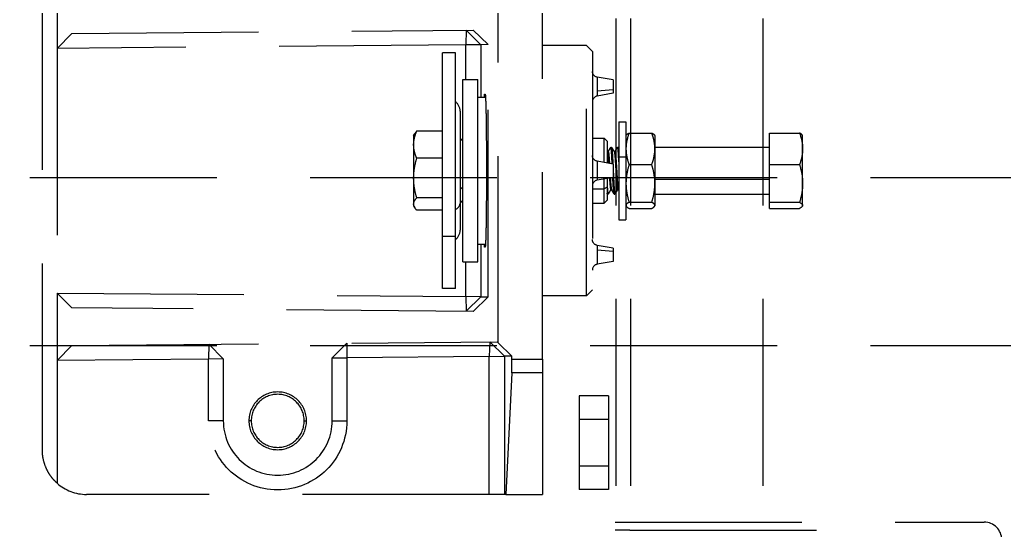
# Model space of a CAD drawing. Extents: x -32000 to 416743, y -254124 to 144214.
# Drawn here: x 256339.9 to 256674.6, y 64388 to 64561.5 of the extents above; entities that cross this region are included whole.
import ezdxf

# ---------------------------------------------------------------- set-up
doc = ezdxf.new("R2010")
doc.units = 0
doc.header["$LTSCALE"] = 10
doc.linetypes.add('XFM1Q40$0$HIDDEN', pattern=[9.525, 6.35, -3.175])
doc.layers.add('XFM1Q40$0$M-EQPM-MAU', color=22, linetype='Continuous')

# ---------------------------------------------------------------- blocks, each defined once
blk = doc.blocks.new('XFM1Q40')
at = {"color": 252, "linetype": 'XFM1Q40$0$HIDDEN'}
for p, q in [((256347.59, 64415.17, -19.5), (256347.59, 64595.17, -19.5)), ((256352.59, 64574.61, -14.5), (256352.59, 64551.73, -14.5)), ((256517.59, 64446.15, 135.5), (256517.59, 64574.19, 135.5)), ((256502.59, 64451.66, 135.5), (256502.59, 64568.68, 135.5)), ((256352.59, 64551.73, -14.5), (256357.59, 64556.78, -9.5)), ((256357.59, 64556.78, -9.5), (256494.1, 64557.97, 127.01)), ((256491.72, 64557.95, -9.5), (256491.59, 64552.95, -14.5)), ((256496.68, 64552.99, -9.41), (256491.72, 64557.95, -9.5)), ((256494.1, 64557.97, 127.01), (256499.15, 64553.01, 132.06)), ((256491.59, 64552.95, -14.5), (256352.59, 64551.73, -14.5)), ((256496.68, 64552.99, -9.41), (256491.59, 64552.95, -14.5)), ((256491.59, 64541.17, -14.5), (256491.59, 64552.95, -14.5)), ((256499.15, 64553.01, 132.06), (256496.68, 64552.99, -9.41)), ((256496.68, 64552.99, -9.41), (256496.68, 64535.17, -9.41)), ((256499.15, 64467.33, 132.06), (256499.15, 64553.01, 132.06)), ((256532.59, 64552.67, 70.5), (256517.59, 64552.67, 70.5)), ((256534.59, 64550.67, 70.5), (256532.59, 64552.67, 70.5)), ((256352.59, 64551.73, -14.5), (256352.59, 64468.61, -14.5)), ((256488.09, 64550.17, 72.5), (256483.59, 64550.17, 72.5)), ((256490.59, 64541.17, 72.5), (256495.59, 64541.17, 72.5)), ((256541.59, 64541.02, 87), (256536.24, 64541.96, 87)), ((256497.98, 64536.2, 65.5), (256498.11, 64536.19, 72.5)), ((256541.59, 64537.62, 88.96), (256536.24, 64537.15, 89.78)), ((256541.59, 64536.49, 87), (256536.24, 64535.54, 87)), ((256495.59, 64535.17, 72.5), (256498.23, 64535.17, 72.5)), ((256543.59, 64526.83, 72.5), (256546, 64526.83, 72.5)), ((256473.81, 64522.08, 72.5), (256474.16, 64522.69, 72.5)), ((256483.59, 64523.62, 75.39), (256474.87, 64523.62, 75.39)), ((256546, 64522.08, 72.5), (256546.08, 64522.22, 72.5)), ((256547.07, 64522.98, 77.51), (256554.77, 64522.98, 77.51)), ((256555.83, 64522.08, 72.5), (256555.75, 64522.22, 72.5)), ((256594.79, 64512.24, 86.1), (256594.79, 64522.98, 77.51)), ((256594.79, 64522.98, 77.51), (256605, 64522.98, 77.51)), ((256606.07, 64522.08, 72.5), (256605.99, 64522.22, 72.5)), ((256489.59, 64520.17, 72.5), (256490.59, 64521.17, 72.5)), ((256534.59, 64521.17, 72.5), (256538.59, 64521.17, 72.5)), ((256539.59, 64520.17, 72.5), (256538.59, 64521.17, 72.5)), ((256539.68, 64516.61, 72.5), (256539.95, 64516.61, 72.5)), ((256540.84, 64518.11, 72.5), (256541.08, 64518.11, 72.5)), ((256541.99, 64516.61, 72.5), (256542.26, 64516.61, 72.5)), ((256543.15, 64518.11, 72.5), (256543.39, 64518.11, 72.5)), ((256555.82, 64518.11, 72.5), (256555.82, 64518.11, 72.5)), ((256555.83, 64518.11, 72.5), (256594.79, 64518.11, 72.5)), ((256483.59, 64514.39, 85.59), (256474.87, 64514.39, 85.59)), ((256541.59, 64512.44, 103.5), (256536.24, 64513.38, 103.5)), ((256543.59, 64514.86, 88.49), (256546, 64514.86, 88.49)), ((256547.07, 64512.24, 86.1), (256554.77, 64512.24, 86.1)), ((256594.79, 64499.43, 81.09), (256594.79, 64512.24, 86.1)), ((256594.79, 64512.24, 86.1), (256605, 64512.24, 86.1)), ((256541.59, 64507.91, 103.5), (256536.24, 64506.96, 103.5)), ((256541.56, 64507.28, 79.89), (256541.8, 64507.28, 79.89)), ((256542.69, 64507.83, 78.5), (256542.98, 64507.83, 78.5)), ((256555.83, 64507.28, 79.89), (256594.79, 64507.28, 79.89)), ((256489.59, 64504.59, 80.8), (256490.59, 64504.04, 81.63)), ((256534.59, 64504.04, 81.63), (256538.59, 64504.04, 81.63)), ((256539.59, 64504.59, 80.8), (256538.59, 64504.04, 81.63)), ((256539.69, 64502.23, 72.5), (256539.92, 64502.23, 72.5)), ((256540.82, 64503.73, 72.5), (256541.09, 64503.73, 72.5)), ((256542, 64502.23, 72.5), (256542.23, 64502.23, 72.5)), ((256543.13, 64503.73, 72.5), (256543.4, 64503.73, 72.5)), ((256555.85, 64502.23, 72.5), (256594.79, 64502.23, 72.5)), ((256483.59, 64500.94, 82.7), (256474.87, 64500.94, 82.7)), ((256489.59, 64500.17, 72.5), (256490.59, 64499.17, 72.5)), ((256534.59, 64499.17, 72.5), (256538.59, 64499.17, 72.5)), ((256539.59, 64500.17, 72.5), (256538.59, 64499.17, 72.5)), ((256547.07, 64499.43, 81.09), (256554.77, 64499.43, 81.09)), ((256594.79, 64497.36, 67.49), (256594.79, 64499.43, 81.09)), ((256594.79, 64499.43, 81.09), (256605, 64499.43, 81.09)), ((256473.81, 64498.26, 72.5), (256474.16, 64497.66, 72.5)), ((256483.59, 64496.72, 69.61), (256474.87, 64496.72, 69.61)), ((256546, 64498.26, 72.5), (256546.08, 64498.12, 72.5)), ((256547.07, 64497.36, 67.49), (256554.77, 64497.36, 67.49)), ((256555.83, 64498.26, 72.5), (256555.75, 64498.12, 72.5)), ((256594.79, 64497.36, 67.49), (256605, 64497.36, 67.49)), ((256606.07, 64498.26, 72.5), (256605.99, 64498.12, 72.5)), ((256543.59, 64493.51, 72.5), (256546, 64493.51, 72.5)), ((256488.09, 64487.79, 105.65), (256483.59, 64487.79, 105.65)), ((256495.59, 64485.17, 72.5), (256498.23, 64485.17, 72.5)), ((256496.68, 64485.17, -9.41), (256496.68, 64467.35, -9.41)), ((256498.11, 64484.15, 72.5), (256497.98, 64484.14, 65.5)), ((256541.59, 64483.86, 87), (256536.24, 64484.8, 87)), ((256541.59, 64482.73, 88.96), (256536.24, 64483.2, 89.78)), ((256490.59, 64479.17, 72.5), (256495.59, 64479.17, 72.5)), ((256491.59, 64467.4, -14.5), (256491.59, 64479.17, -14.5)), ((256541.59, 64479.33, 87), (256536.24, 64478.38, 87)), ((256352.59, 64468.61, -14.5), (256352.59, 64445.73, -14.5)), ((256352.59, 64468.61, -14.5), (256491.59, 64467.4, -14.5)), ((256357.59, 64463.57, -9.5), (256352.59, 64468.61, -14.5)), ((256488.09, 64470.17, 72.5), (256483.59, 64470.17, 72.5)), ((256534.59, 64469.67, 70.5), (256532.59, 64467.67, 70.5)), ((256496.68, 64467.35, -9.41), (256491.59, 64467.4, -14.5)), ((256491.59, 64467.4, -14.5), (256491.72, 64462.4, -9.5)), ((256496.68, 64467.35, -9.41), (256491.72, 64462.4, -9.5)), ((256499.15, 64467.33, 132.06), (256494.1, 64462.38, 127.01)), ((256496.68, 64467.35, -9.41), (256499.15, 64467.33, 132.06)), ((256532.59, 64467.67, 70.5), (256517.59, 64467.67, 70.5)), ((256494.1, 64462.38, 127.01), (256357.59, 64463.57, -9.5)), ((256357.59, 64450.78, -9.5), (256502.2, 64452.04, 135.11)), ((256499.67, 64452.02, -9.5), (256499.5, 64447.01, -14.5)), ((256499.67, 64452.02, -9.5), (256504.68, 64447.1, -9.5)), ((256502.2, 64452.04, 135.11), (256502.59, 64451.66, 135.5)), ((256502.59, 64451.66, 135.5), (256507.21, 64447.12, 135.5)), ((256352.59, 64445.73, -14.5), (256357.59, 64450.78, -9.5)), ((256404.13, 64451.18, -9.5), (256404.09, 64446.18, -14.5)), ((256404.13, 64451.18, -9.5), (256409.09, 64446.23, -9.5)), ((256446.09, 64446.55, -9.5), (256451.13, 64451.59, -9.5)), ((256451.13, 64451.59, -9.5), (256451.09, 64446.59, -14.5)), ((256404.09, 64446.18, -14.5), (256352.59, 64445.73, -14.5)), ((256352.59, 64445.73, -14.5), (256352.59, 64403.99, -14.5)), ((256409.09, 64446.23, -9.5), (256404.09, 64446.18, -14.5)), ((256404.09, 64425.17, -14.5), (256404.09, 64446.18, -14.5)), ((256409.09, 64446.23, -9.5), (256409.09, 64425.17, -9.5)), ((256446.09, 64446.55, -9.5), (256451.09, 64446.59, -14.5)), ((256446.09, 64425.17, -9.5), (256446.09, 64446.55, -9.5)), ((256499.5, 64447.01, -14.5), (256451.09, 64446.59, -14.5)), ((256451.09, 64446.59, -14.5), (256451.09, 64425.17, -14.5)), ((256499.5, 64447.01, -14.5), (256504.68, 64447.1, -9.5)), ((256499.5, 64400.17, -14.5), (256499.5, 64447.01, -14.5)), ((256507.21, 64447.12, 135.5), (256504.68, 64447.1, -9.5)), ((256504.68, 64447.1, -9.5), (256504.68, 64400.17, -9.5)), ((256507.21, 64446.15, 135.5), (256507.21, 64447.12, 135.5)), ((256507.21, 64446.15, 135.5), (256517.59, 64446.15, 135.5)), ((256507.15, 64441.46, 132.23), (256505.2, 64400.17, 20.5)), ((256517.59, 64441.46, 132.23), (256507.15, 64441.46, 132.23)), ((256517.59, 64441.46, 132.23), (256517.59, 64400.17, 20.5)), ((256409.09, 64425.17, -9.5), (256404.09, 64425.17, -14.5)), ((256418.57, 64425.17, -24.5), (256417.79, 64425.17, -9.5)), ((256436.6, 64425.17, -24.5), (256437.39, 64425.17, -9.5)), ((256446.09, 64425.17, -9.5), (256451.09, 64425.17, -14.5)), ((256499.5, 64400.17, -14.5), (256362.59, 64400.17, -14.5)), ((256504.68, 64400.17, -9.5), (256499.5, 64400.17, -14.5)), ((256505.2, 64400.17, 20.5), (256504.68, 64400.17, -9.5)), ((256505.2, 64400.17, 20.5), (256517.59, 64400.17, 20.5))]:
    blk.add_line(p, q, dxfattribs=at)
at = {"color": 252, "linetype": 'XFM1Q40$0$HIDDEN', "extrusion": (-1, -7.77156e-16, -6.59239e-17)}
for centre, radius in [((-64510.17, 70.5, -256532.59), 42.5), ((-64510.17, 72.5, -256490.59), 31), ((-64510.17, 72.5, -256495.59), 31)]:
    blk.add_arc(centre, radius, 0, 180, dxfattribs=at)
at = {"color": 252, "linetype": 'XFM1Q40$0$HIDDEN', "extrusion": (-1, -9.78617e-16, -2.8502e-16)}
for centre, start, end in [((-64510.17, 72.5, -256483.59), 55.9777, 180), ((-64510.17, 72.5, -256488.09), 55.9777, 180), ((-64510.17, 72.5, -256483.59), 0, 55.9777), ((-64510.17, 72.5, -256488.09), 0, 55.9777)]:
    blk.add_arc(centre, 40, start, end, dxfattribs=at)
at = {"color": 252, "linetype": 'XFM1Q40$0$HIDDEN', "extrusion": (1, 7.77156e-16, 6.59239e-17)}
for centre, radius, start, end in [((64510.17, 70.5, 256534.59), 40.5, 0, 180), ((64538.75, 87, 256536.24), 3.21, 0, 120), ((64538.75, 87, 256541.59), 2.27, 0, 120), ((64538.75, 87, 256536.24), 3.21, 120, 180), ((64538.75, 87, 256541.59), 2.27, 120, 180), ((64510.17, 103.5, 256536.24), 3.21, 0, 180), ((64510.17, 103.5, 256541.59), 2.27, 0, 180), ((64481.59, 87, 256536.24), 3.21, 0, 60), ((64481.59, 87, 256536.24), 3.21, 60, 180), ((64481.59, 87, 256541.59), 2.27, 0, 60), ((64481.59, 87, 256541.59), 2.27, 60, 180)]:
    blk.add_arc(centre, radius, start, end, dxfattribs=at)
at = {"color": 252, "linetype": 'XFM1Q40$0$HIDDEN', "extrusion": (6.59239e-17, -2.22045e-16, -1)}
for centre in [(-256536.59, 64543.93, -87), (-256536.59, 64515.35, -103.5), (-256536.59, 64486.77, -87)]:
    blk.add_arc(centre, 2, 280, 0, dxfattribs=at)
at = {"color": 252, "linetype": 'XFM1Q40$0$HIDDEN'}
for centre, radius, start, end in [((256536.59, 64533.57, 87), 2, 100, 180), ((256536.59, 64504.99, 103.5), 2, 100, 180), ((256536.59, 64476.42, 87), 2, 100, 180), ((256427.59, 64425.17, -9.5), 9.8, 0, 180), ((256427.59, 64425.17, -24.5), 9.01, 0, 180), ((256427.59, 64425.17, -9.5), 18.5, 180, 0), ((256427.59, 64425.17, -9.5), 9.8, 180, 0), ((256427.59, 64425.17, -24.5), 9.01, 180, 0), ((256362.59, 64415.17, -14.5), 15, 228.1897, 270)]:
    blk.add_arc(centre, radius, start, end, dxfattribs=at)
at = {"color": 252, "linetype": 'XFM1Q40$0$HIDDEN', "extrusion": (0, 0, -1)}
for centre, start, end in [((-256484.59, 64530.07, -72.5), 134.427, 180), ((-256484.59, 64490.28, -72.5), 180, 225.573)]:
    blk.add_arc(centre, 5, start, end, dxfattribs=at)
at = {"color": 252, "linetype": 'XFM1Q40$0$HIDDEN', "extrusion": (1, 9.78617e-16, 2.8502e-16)}
for start, end in [(0, 124.0223), (124.0223, 180)]:
    blk.add_arc((64510.17, 72.5, 256489.59), 19.89, start, end, dxfattribs=at)
at = {"color": 252, "linetype": 'XFM1Q40$0$HIDDEN', "extrusion": (1, 8.76431e-16, 9.95038e-17)}
for centre, radius, start, end in [((64510.17, 72.5, 256543.59), 16.66, 0, 73.6602), ((64510.17, 72.5, 256546), 16.66, 0, 73.6602), ((64510.17, 72.5, 256555.83), 11.91, 0, 51.3671), ((64510.17, 72.5, 256555.83), 11.91, 51.3671, 111.3671), ((64510.17, 72.5, 256543.59), 16.66, 73.6602, 180), ((64510.17, 72.5, 256546), 16.66, 73.6602, 180), ((64510.17, 72.5, 256555.83), 11.91, 111.3671, 171.3671), ((64510.17, 72.5, 256555.83), 11.91, 171.3671, 180)]:
    blk.add_arc(centre, radius, start, end, dxfattribs=at)
at = {"color": 252, "linetype": 'XFM1Q40$0$HIDDEN', "extrusion": (1, 9.0633e-16, 3.13183e-16)}
for start, end in [(0, 42.1457), (42.1457, 102.1457), (102.1457, 162.1457), (162.1457, 180)]:
    blk.add_arc((64510.17, 72.5, 256473.81), 11.91, start, end, dxfattribs=at)
at = {"color": 252, "linetype": 'XFM1Q40$0$HIDDEN', "extrusion": (-1, -8.76431e-16, -9.95038e-17)}
for start, end in [(128.6329, 180), (68.6329, 128.6329), (8.6329, 68.6329), (0, 8.6329)]:
    blk.add_arc((-64510.17, 72.5, -256606.07), 11.91, start, end, dxfattribs=at)
at = {"color": 252, "linetype": 'XFM1Q40$0$HIDDEN', "extrusion": (-1, -9.80954e-16, -1.14927e-16)}
for start, end in [(104.7181, 180), (56.0949, 75.2819), (0, 56.0949)]:
    blk.add_arc((-64510.17, 72.5, -256538.59), 11, start, end, dxfattribs=at)
at = {"color": 252, "linetype": 'XFM1Q40$0$HIDDEN', "extrusion": (1, 9.80954e-16, 1.14927e-16)}
for start, end in [(0, 74.8209), (105.1791, 123.9051), (123.9051, 180)]:
    blk.add_arc((64510.17, 72.5, 256539.59), 10, start, end, dxfattribs=at)
at = {"color": 252, "linetype": 'XFM1Q40$0$HIDDEN', "extrusion": (-1.05003e-15, 0.82882, 0.559516)}
blk.add_arc((-256484.59, -36014.46, 53507.88), 5, 134.427, 180, dxfattribs=at)
at = {"color": 252, "linetype": 'XFM1Q40$0$HIDDEN', "extrusion": (1, 7.77156e-16, -1.0842e-17)}
blk.add_arc((64446.15, 130.5, 256517.59), 5, 90, 159.7174, dxfattribs=at)
at = {"color": 252, "linetype": 'XFM1Q40$0$HIDDEN', "extrusion": (1.76787e-16, -2.22045e-16, -1)}
blk.add_arc((-256427.59, 64425.17, 14.5), 23.5, 180, 0, dxfattribs=at)
at = {"color": 252, "linetype": 'XFM1Q40$0$HIDDEN'}
for points, weights, degree in [([(256497.86, 64535.17, 58.24), (256497.9, 64535.87, 60.64), (256497.94, 64536.2, 63.08), (256497.98, 64536.2, 65.5)], [0.909736914879, 0.932765617485, 0.962853312525, 1], 3), ([(256498.11, 64536.19, 72.5), (256499.01, 64536.15, 124.45), (256499.01, 64484.2, 124.45), (256498.11, 64484.15, 72.5)], [1, 0.33394318746, 0.33394318746, 1], 3), ([(256543.39, 64518.11, 72.5), (256543.49, 64518.11, 74.65), (256543.59, 64517.02, 76.51)], [0.966219245603, 0.919203944533, 0.93875499719], 2), ([(256541.59, 64511.68, 80.29), (256541.7, 64509.42, 80.73), (256541.8, 64507.28, 79.89)], [0.933403369218, 0.927897064234, 1], 2), ([(256541.56, 64507.28, 79.89), (256541.55, 64507.58, 80.01), (256541.53, 64507.9, 80.1)], [1, 0.989101589304, 0.979976281256], 2), ([(256555.85, 64502.23, 72.5), (256555.84, 64502.23, 72.75), (256555.83, 64502.25, 73)], [0.966219245603, 0.972041373987, 0.978884300537], 2), ([(256497.98, 64484.14, 65.5), (256497.94, 64484.14, 63.08), (256497.9, 64484.48, 60.64), (256497.86, 64485.17, 58.24)], [1, 0.962853312525, 0.932765617485, 0.909736914879], 3), ([(256507.15, 64441.46, 132.23), (256507.18, 64442.22, 134.26), (256507.21, 64443.99, 135.5), (256507.21, 64446.15, 135.5)], [1, 0.880375915643, 0.880375915643, 1], 3)]:
    blk.add_rational_spline(points, weights, degree=degree, dxfattribs=at)
for points, knots in [([(256473.81, 64519, 80.49), (256473.81, 64519.4, 80.06), (256473.84, 64519.79, 79.63), (256473.93, 64520.57, 78.77), (256474.01, 64520.95, 78.34), (256474.28, 64522.11, 77.07), (256474.55, 64522.87, 76.23), (256474.87, 64523.62, 75.39)], [0.006959387, 0.006959387, 0.006959387, 0.006959387, 0.008692669, 0.008692669, 0.010425951, 0.010425951, 0.013892515, 0.013892515, 0.013892515, 0.013892515]), ([(256547.07, 64522.98, 77.51), (256546.74, 64522.1, 78.21), (256546.47, 64521.22, 78.92), (256546.1, 64519.43, 80.35), (256546, 64518.52, 81.07), (256546, 64517.61, 81.81)], [0.000000238, 0.000000238, 0.000000238, 0.000000238, 0.003479813, 0.003479813, 0.006959387, 0.006959387, 0.006959387, 0.006959387]), ([(256546.08, 64522.22, 72.5), (256546.13, 64522.31, 73.05), (256546.2, 64522.39, 73.6), (256546.47, 64522.64, 75.28), (256546.74, 64522.81, 76.4), (256547.07, 64522.98, 77.51)], [0.008751144, 0.008751144, 0.008751144, 0.008751144, 0.010425951, 0.010425951, 0.013892515, 0.013892515, 0.013892515, 0.013892515]), ([(256555.83, 64517.61, 81.81), (256555.83, 64518.07, 81.44), (256555.81, 64518.52, 81.08), (256555.71, 64519.43, 80.35), (256555.64, 64519.88, 79.99), (256555.36, 64521.22, 78.92), (256555.09, 64522.11, 78.21), (256554.77, 64522.98, 77.51)], [0.006959387, 0.006959387, 0.006959387, 0.006959387, 0.008692669, 0.008692669, 0.010425951, 0.010425951, 0.013892515, 0.013892515, 0.013892515, 0.013892515]), ([(256554.77, 64522.98, 77.51), (256555.09, 64522.81, 76.4), (256555.36, 64522.64, 75.28), (256555.63, 64522.39, 73.6), (256555.7, 64522.31, 73.05), (256555.75, 64522.22, 72.5)], [0.000000238, 0.000000238, 0.000000238, 0.000000238, 0.003479813, 0.003479813, 0.005157916, 0.005157916, 0.005157916, 0.005157916]), ([(256605, 64522.98, 77.51), (256605.33, 64522.1, 78.21), (256605.59, 64521.22, 78.92), (256605.96, 64519.43, 80.35), (256606.07, 64518.52, 81.07), (256606.07, 64517.61, 81.81)], [0.000000238, 0.000000238, 0.000000238, 0.000000238, 0.003479813, 0.003479813, 0.006959387, 0.006959387, 0.006959387, 0.006959387]), ([(256605.99, 64522.22, 72.5), (256605.94, 64522.31, 73.05), (256605.87, 64522.39, 73.6), (256605.59, 64522.64, 75.28), (256605.33, 64522.81, 76.4), (256605, 64522.98, 77.51)], [0.008751144, 0.008751144, 0.008751144, 0.008751144, 0.010425951, 0.010425951, 0.013892515, 0.013892515, 0.013892515, 0.013892515]), ([(256474.87, 64514.39, 85.59), (256474.55, 64515.14, 84.76), (256474.28, 64515.9, 83.92), (256473.91, 64517.44, 82.22), (256473.81, 64518.22, 81.36), (256473.81, 64519, 80.49)], [0.000000238, 0.000000238, 0.000000238, 0.000000238, 0.003479813, 0.003479813, 0.006959387, 0.006959387, 0.006959387, 0.006959387]), ([(256546, 64517.61, 81.81), (256546, 64517.15, 82.17), (256546.03, 64516.7, 82.54), (256546.12, 64515.79, 83.26), (256546.2, 64515.34, 83.62), (256546.47, 64514, 84.69), (256546.74, 64513.11, 85.4), (256547.07, 64512.24, 86.1)], [0.006959387, 0.006959387, 0.006959387, 0.006959387, 0.008692669, 0.008692669, 0.010425951, 0.010425951, 0.013892515, 0.013892515, 0.013892515, 0.013892515]), ([(256554.77, 64512.24, 86.1), (256555.09, 64513.12, 85.4), (256555.36, 64514, 84.69), (256555.73, 64515.79, 83.26), (256555.83, 64516.69, 82.54), (256555.83, 64517.61, 81.81)], [0.000000238, 0.000000238, 0.000000238, 0.000000238, 0.003479813, 0.003479813, 0.006959387, 0.006959387, 0.006959387, 0.006959387]), ([(256606.07, 64517.61, 81.81), (256606.07, 64517.15, 82.17), (256606.04, 64516.7, 82.54), (256605.94, 64515.79, 83.26), (256605.87, 64515.34, 83.62), (256605.59, 64514, 84.69), (256605.33, 64513.11, 85.4), (256605, 64512.24, 86.1)], [0.006959387, 0.006959387, 0.006959387, 0.006959387, 0.008692669, 0.008692669, 0.010425951, 0.010425951, 0.013892515, 0.013892515, 0.013892515, 0.013892515]), ([(256473.81, 64507.67, 84.15), (256473.81, 64508.23, 84.27), (256473.84, 64508.8, 84.39), (256473.93, 64509.95, 84.64), (256474.01, 64510.52, 84.76), (256474.29, 64512.2, 85.12), (256474.55, 64513.3, 85.36), (256474.87, 64514.39, 85.59)], [0.019228625, 0.019228625, 0.019228625, 0.019228625, 0.020969115, 0.020969115, 0.022709605, 0.022709605, 0.026190586, 0.026190586, 0.026190586, 0.026190586]), ([(256547.07, 64512.24, 86.1), (256546.74, 64511.2, 85.69), (256546.47, 64510.13, 85.27), (256546.1, 64507.99, 84.44), (256546, 64506.91, 84.02), (256546, 64505.83, 83.59)], [0.012270797, 0.012270797, 0.012270797, 0.012270797, 0.015749711, 0.015749711, 0.019228625, 0.019228625, 0.019228625, 0.019228625]), ([(256555.83, 64505.83, 83.59), (256555.83, 64506.91, 84.02), (256555.73, 64507.99, 84.44), (256555.36, 64510.13, 85.27), (256555.09, 64511.2, 85.69), (256554.77, 64512.24, 86.1)], [0.011985728, 0.011985728, 0.011985728, 0.011985728, 0.015455748, 0.015455748, 0.018925767, 0.018925767, 0.018925767, 0.018925767]), ([(256605, 64512.24, 86.1), (256605.32, 64511.2, 85.69), (256605.6, 64510.13, 85.27), (256605.97, 64507.99, 84.44), (256606.07, 64506.91, 84.02), (256606.07, 64505.83, 83.59)], [0.012270797, 0.012270797, 0.012270797, 0.012270797, 0.015749711, 0.015749711, 0.019228625, 0.019228625, 0.019228625, 0.019228625]), ([(256474.87, 64500.94, 82.7), (256474.55, 64502.04, 82.93), (256474.28, 64503.16, 83.18), (256473.91, 64505.4, 83.66), (256473.81, 64506.53, 83.9), (256473.81, 64507.67, 84.15)], [0.012270797, 0.012270797, 0.012270797, 0.012270797, 0.015749711, 0.015749711, 0.019228625, 0.019228625, 0.019228625, 0.019228625]), ([(256546, 64505.83, 83.59), (256546, 64505.29, 83.38), (256546.03, 64504.75, 83.17), (256546.12, 64503.66, 82.74), (256546.2, 64503.12, 82.53), (256546.48, 64501.51, 81.9), (256546.74, 64500.46, 81.49), (256547.07, 64499.43, 81.09)], [0.019228625, 0.019228625, 0.019228625, 0.019228625, 0.020969115, 0.020969115, 0.022709605, 0.022709605, 0.026190586, 0.026190586, 0.026190586, 0.026190586]), ([(256554.77, 64499.43, 81.09), (256555.09, 64500.46, 81.49), (256555.36, 64501.51, 81.9), (256555.64, 64503.12, 82.53), (256555.71, 64503.66, 82.74), (256555.81, 64504.75, 83.17), (256555.83, 64505.29, 83.38), (256555.83, 64505.83, 83.59)], [0.005041565, 0.005041565, 0.005041565, 0.005041565, 0.008513646, 0.008513646, 0.010249687, 0.010249687, 0.011985728, 0.011985728, 0.011985728, 0.011985728]), ([(256606.07, 64505.83, 83.59), (256606.07, 64505.29, 83.38), (256606.04, 64504.75, 83.17), (256605.94, 64503.66, 82.74), (256605.87, 64503.12, 82.53), (256605.59, 64501.51, 81.9), (256605.32, 64500.46, 81.49), (256605, 64499.43, 81.09)], [0.019228625, 0.019228625, 0.019228625, 0.019228625, 0.020969115, 0.020969115, 0.022709605, 0.022709605, 0.026190586, 0.026190586, 0.026190586, 0.026190586]), ([(256473.81, 64498.83, 76.15), (256473.81, 64499.01, 76.71), (256473.84, 64499.19, 77.27), (256473.93, 64499.55, 78.37), (256474.01, 64499.72, 78.92), (256474.28, 64500.25, 80.55), (256474.55, 64500.6, 81.63), (256474.87, 64500.94, 82.7)], [0.006959387, 0.006959387, 0.006959387, 0.006959387, 0.008692669, 0.008692669, 0.010425951, 0.010425951, 0.013892515, 0.013892515, 0.013892515, 0.013892515]), ([(256474.87, 64496.72, 69.61), (256474.55, 64497.07, 70.68), (256474.28, 64497.42, 71.76), (256473.91, 64498.12, 73.94), (256473.81, 64498.47, 75.04), (256473.81, 64498.83, 76.15)], [0.000000238, 0.000000238, 0.000000238, 0.000000238, 0.003479813, 0.003479813, 0.006959387, 0.006959387, 0.006959387, 0.006959387]), ([(256547.07, 64499.43, 81.09), (256546.74, 64499.26, 79.98), (256546.47, 64499.09, 78.86), (256546.1, 64498.74, 76.59), (256546, 64498.57, 75.45), (256546, 64498.39, 74.29)], [0.000000238, 0.000000238, 0.000000238, 0.000000238, 0.003479813, 0.003479813, 0.006959387, 0.006959387, 0.006959387, 0.006959387]), ([(256555.83, 64498.39, 74.29), (256555.83, 64498.48, 74.87), (256555.81, 64498.57, 75.44), (256555.71, 64498.74, 76.59), (256555.64, 64498.83, 77.16), (256555.36, 64499.09, 78.86), (256555.09, 64499.26, 79.98), (256554.77, 64499.43, 81.09)], [0.006959387, 0.006959387, 0.006959387, 0.006959387, 0.008692669, 0.008692669, 0.010425951, 0.010425951, 0.013892515, 0.013892515, 0.013892515, 0.013892515]), ([(256605, 64499.43, 81.09), (256605.33, 64499.26, 79.98), (256605.59, 64499.09, 78.86), (256605.96, 64498.74, 76.59), (256606.07, 64498.57, 75.45), (256606.07, 64498.39, 74.29)], [0.000000238, 0.000000238, 0.000000238, 0.000000238, 0.003479813, 0.003479813, 0.006959387, 0.006959387, 0.006959387, 0.006959387]), ([(256546, 64498.39, 74.29), (256546, 64498.31, 73.71), (256546.03, 64498.22, 73.13), (256546.12, 64498.04, 71.98), (256546.2, 64497.96, 71.42), (256546.47, 64497.7, 69.72), (256546.74, 64497.53, 68.6), (256547.07, 64497.36, 67.49)], [0.006959387, 0.006959387, 0.006959387, 0.006959387, 0.008692669, 0.008692669, 0.010425951, 0.010425951, 0.013892515, 0.013892515, 0.013892515, 0.013892515]), ([(256554.77, 64497.36, 67.49), (256555.09, 64497.53, 68.6), (256555.36, 64497.7, 69.72), (256555.73, 64498.04, 71.99), (256555.83, 64498.22, 73.13), (256555.83, 64498.39, 74.29)], [0.000000238, 0.000000238, 0.000000238, 0.000000238, 0.003479813, 0.003479813, 0.006959387, 0.006959387, 0.006959387, 0.006959387]), ([(256606.07, 64498.39, 74.29), (256606.07, 64498.31, 73.71), (256606.04, 64498.22, 73.13), (256605.94, 64498.04, 71.98), (256605.87, 64497.96, 71.42), (256605.59, 64497.7, 69.72), (256605.33, 64497.53, 68.6), (256605, 64497.36, 67.49)], [0.006959387, 0.006959387, 0.006959387, 0.006959387, 0.008692669, 0.008692669, 0.010425951, 0.010425951, 0.013892515, 0.013892515, 0.013892515, 0.013892515]), ([(256352.59, 64403.99, -14.5), (256352.16, 64404.38, -14.5), (256351.75, 64404.78, -14.55), (256351, 64405.63, -14.74), (256350.65, 64406.07, -14.88), (256350.02, 64406.97, -15.2), (256349.73, 64407.42, -15.38), (256349.22, 64408.35, -15.79), (256348.99, 64408.83, -16.02), (256348.37, 64410.27, -16.74), (256348.08, 64411.23, -17.26), (256347.79, 64412.7, -18.08), (256347.71, 64413.19, -18.36), (256347.61, 64414.18, -18.93), (256347.59, 64414.68, -19.21), (256347.59, 64415.17, -19.5)], [0, 0, 0, 0, 0.00171773, 0.00171773, 0.00343546, 0.00343546, 0.0051532, 0.0051532, 0.00687093, 0.00687093, 0.01030639, 0.01030639, 0.01202412, 0.01202412, 0.01374185, 0.01374185, 0.01374185, 0.01374185])]:
    blk.add_open_spline(points, degree=3, knots=knots, dxfattribs=at)
for points, degree in [([(256474.87, 64523.62, 75.39), (256474.58, 64523.31, 74.44), (256474.34, 64523, 73.47), (256474.16, 64522.69, 72.5)], 3), ([(256539.59, 64516.76, 73.12), (256539.7, 64516.58, 73.12)], 1), ([(256539.94, 64516.61, 71.92), (256540.82, 64518.09, 71.92)], 1), ([(256541.11, 64518.09, 73.12), (256542.01, 64516.58, 73.12)], 1), ([(256542.24, 64516.61, 71.92), (256543.13, 64518.09, 71.92)], 1), ([(256543.42, 64518.09, 73.12), (256543.59, 64517.8, 73.12)], 1), ([(256539.66, 64502.26, 73.08), (256539.59, 64502.38, 73.08)], 1), ([(256540.83, 64503.73, 71.88), (256539.95, 64502.26, 71.88)], 1), ([(256541.97, 64502.26, 73.08), (256541.07, 64503.76, 73.08)], 1), ([(256543.14, 64503.73, 71.88), (256542.26, 64502.26, 71.88)], 1), ([(256543.59, 64503.42, 73.08), (256543.38, 64503.76, 73.08)], 1)]:
    blk.add_open_spline(points, degree=degree, dxfattribs=at)
for points, weights, knots in [([(256539.7, 64516.58, 73.12), (256539.85, 64516.32, 75.83), (256540, 64514.19, 77.53), (256540.04, 64513.51, 78.08), (256540.09, 64512.7, 78.42)], [0.951093392787, 0.898210738859, 1, 0.9648271399, 0.94812240917], [0.54157093, 0.54157093, 0.54157093, 0.54901961, 0.54901961, 0.55159347, 0.55159347, 0.55159347]), ([(256539.95, 64516.61, 72.5), (256540.12, 64516.61, 75.6), (256540.28, 64514.19, 77.53), (256540.33, 64513.48, 78.09), (256540.38, 64512.65, 78.44)], [0.966219245603, 0.885848980212, 1, 0.963725471558, 0.947094091158], [0.54066633, 0.54066633, 0.54066633, 0.54901961, 0.54901961, 0.55167409, 0.55167409, 0.55167409]), ([(256541.31, 64512.49, 80.09), (256541.24, 64513.94, 79.65), (256541.18, 64515.13, 78.7), (256541, 64518.39, 76.09), (256540.82, 64518.09, 71.92)], [0.937945327815, 0.951190250769, 1, 0.876286463219, 0.981049661807], [0.44740862, 0.44740862, 0.44740862, 0.45098039, 0.45098039, 0.46003344, 0.46003344, 0.46003344]), ([(256541.08, 64518.11, 72.5), (256541.25, 64518.11, 76.32), (256541.41, 64515.13, 78.7), (256541.48, 64513.92, 79.66), (256541.55, 64512.44, 80.11)], [0.966219245603, 0.885848980212, 1, 0.950500475929, 0.937578078455], [0.59948985, 0.59948985, 0.59948985, 0.60784314, 0.60784314, 0.61146539, 0.61146539, 0.61146539]), ([(256542.01, 64516.58, 73.12), (256542.16, 64516.32, 75.83), (256542.3, 64514.19, 77.53), (256542.5, 64511.29, 79.85), (256542.69, 64507.83, 78.5)], [0.951093392787, 0.898210738859, 1, 0.866025403784, 1], [0.60039446, 0.60039446, 0.60039446, 0.60784314, 0.60784314, 0.61764706, 0.61764706, 0.61764706]), ([(256542.26, 64516.61, 72.5), (256542.43, 64516.61, 75.6), (256542.59, 64514.19, 77.53), (256542.79, 64511.29, 79.85), (256542.98, 64507.83, 78.5)], [0.966219245603, 0.885848980212, 1, 0.866025403784, 1], [0.59948985, 0.59948985, 0.59948985, 0.60784314, 0.60784314, 0.61764706, 0.61764706, 0.61764706]), ([(256543.59, 64513.17, 79.85), (256543.53, 64514.23, 79.42), (256543.49, 64515.13, 78.7), (256543.31, 64518.39, 76.09), (256543.13, 64518.09, 71.92)], [0.946225770801, 0.96276346299, 1, 0.876286463219, 0.981049661807], [0.38943199, 0.38943199, 0.38943199, 0.39215686, 0.39215686, 0.40120991, 0.40120991, 0.40120991]), ([(256539.59, 64505.33, 78.79), (256539.74, 64502.8, 76.84), (256539.87, 64502.32, 73.69), (256539.91, 64502.19, 72.79), (256539.95, 64502.26, 71.88)], [0.946584675497, 0.902860590163, 1, 0.970179475685, 0.953634060167], [0.561519035, 0.561519035, 0.561519035, 0.568627451, 0.568627451, 0.570809641, 0.570809641, 0.570809641]), ([(256540.39, 64507.69, 78.44), (256540.58, 64504.35, 77.05), (256540.77, 64503.81, 73.47), (256540.79, 64503.73, 72.99), (256540.82, 64503.73, 72.5)], [0.994227373612, 0.86897673182, 1, 0.980176423572, 0.966219245603], [0.5590395, 0.5590395, 0.5590395, 0.56862745, 0.56862745, 0.57007809, 0.57007809, 0.57007809]), ([(256540.67, 64507.75, 78.46), (256540.86, 64504.36, 77.08), (256541.05, 64503.81, 73.47), (256541.06, 64503.78, 73.27), (256541.07, 64503.76, 73.08)], [0.996404716472, 0.867847835758, 1, 0.991883649481, 0.984750696525], [0.55895689, 0.55895689, 0.55895689, 0.56862745, 0.56862745, 0.56922138, 0.56922138, 0.56922138]), ([(256542, 64502.23, 72.5), (256541.97, 64502.23, 73.1), (256541.95, 64502.32, 73.69), (256541.75, 64503.01, 78.22), (256541.56, 64507.28, 79.89)], [0.966219245603, 0.980176423572, 1, 0.866025403784, 1], [0.42992191, 0.42992191, 0.42992191, 0.43137255, 0.43137255, 0.44117647, 0.44117647, 0.44117647]), ([(256541.8, 64507.28, 79.89), (256541.99, 64503.01, 78.22), (256542.18, 64502.32, 73.69), (256542.22, 64502.19, 72.79), (256542.26, 64502.26, 71.88)], [1, 0.866025403784, 1, 0.970179475685, 0.953634060167], [0.61764706, 0.61764706, 0.61764706, 0.62745098, 0.62745098, 0.62963317, 0.62963317, 0.62963317]), ([(256542.69, 64507.83, 78.5), (256542.88, 64504.37, 77.14), (256543.07, 64503.81, 73.47), (256543.1, 64503.73, 72.99), (256543.13, 64503.73, 72.5)], [1, 0.866025403784, 1, 0.980176423572, 0.966219245603], [0.61764706, 0.61764706, 0.61764706, 0.62745098, 0.62745098, 0.62890162, 0.62890162, 0.62890162]), ([(256542.98, 64507.83, 78.5), (256543.17, 64504.37, 77.14), (256543.36, 64503.81, 73.47), (256543.37, 64503.78, 73.27), (256543.38, 64503.76, 73.08)], [1, 0.866025403784, 1, 0.991883649481, 0.984750696525], [0.61764706, 0.61764706, 0.61764706, 0.62745098, 0.62745098, 0.62804491, 0.62804491, 0.62804491]), ([(256539.69, 64502.23, 72.5), (256539.66, 64502.23, 73.1), (256539.64, 64502.32, 73.69), (256539.61, 64502.41, 74.25), (256539.59, 64502.57, 74.8)], [0.966219245603, 0.980176423572, 1, 0.981189853753, 0.967661628286], [0.488745439, 0.488745439, 0.488745439, 0.490196078, 0.490196078, 0.491572557, 0.491572557, 0.491572557])]:
    blk.add_rational_spline(points, weights, degree=2, knots=knots, dxfattribs=at)
at = {"layer": 'XFM1Q40$0$M-EQPM-MAU', "color": 252, "linetype": 'XFM1Q40$0$HIDDEN'}
for p, q in [((256542.54, 65133.35, -11.68), (256542.54, 64387.98, -12.45)), ((256542.54, 65133.35, -11.68), (256542.54, 64387.98, -12.45)), ((256547.54, 65133.35, -6.68), (256547.54, 64387.98, -7.45)), ((256592.54, 65133.35, -11.68), (256592.54, 64387.98, -12.45)), ((256787.85, 64507.8, 30.78), (255797.4, 64507.8, 30.78)), ((256787.85, 64450.65, 30.78), (255797.4, 64450.65, 30.78)), ((256540.05, 64433.63, -131.94), (256530.05, 64433.63, -131.94)), ((256540.05, 64433.63, -85.94), (256530.05, 64433.63, -85.94)), ((256530.05, 64433.63, -39.94), (256530.05, 64425.68, -26.16)), ((256540.05, 64433.63, -39.94), (256530.05, 64433.63, -39.94)), ((256540.05, 64433.63, -39.94), (256540.05, 64425.68, -26.16)), ((256540.05, 64425.68, -26.16), (256530.05, 64425.68, -26.16)), ((256530.05, 64425.68, -26.16), (256530.05, 64409.77, -26.16)), ((256540.05, 64425.68, -26.16), (256540.05, 64409.77, -26.16)), ((256530.05, 64409.77, -26.16), (256530.05, 64401.81, -39.94)), ((256540.05, 64409.77, -26.16), (256530.05, 64409.77, -26.16)), ((256540.05, 64409.77, -26.16), (256540.05, 64401.81, -39.94)), ((256540.05, 64401.81, -131.94), (256530.05, 64401.81, -131.94)), ((256540.05, 64401.81, -85.94), (256530.05, 64401.81, -85.94)), ((256540.05, 64401.81, -39.94), (256530.05, 64401.81, -39.94)), ((256542.32, 64390.75, -17.43), (256667.77, 64390.75, -17.43)), ((256547.32, 64387.98, -9.89), (256617.32, 64387.98, -9.89))]:
    blk.add_line(p, q, dxfattribs=at)
blk.add_arc((256667.77, 64384.75, -17.43), 6, 0, 90, dxfattribs=at)
at = {"layer": 'XFM1Q40$0$M-EQPM-MAU', "color": 252, "linetype": 'XFM1Q40$0$HIDDEN', "extrusion": (3.44509e-16, -1, 0)}
blk.add_arc((256547.32, -14.89, -64387.98), 5, 90, 180, dxfattribs=at)

msp = doc.modelspace()

# ---------------------------------------------------------------- block references
msp.add_blockref('XFM1Q40', (0, 0))

doc.saveas('drawing.dxf')
